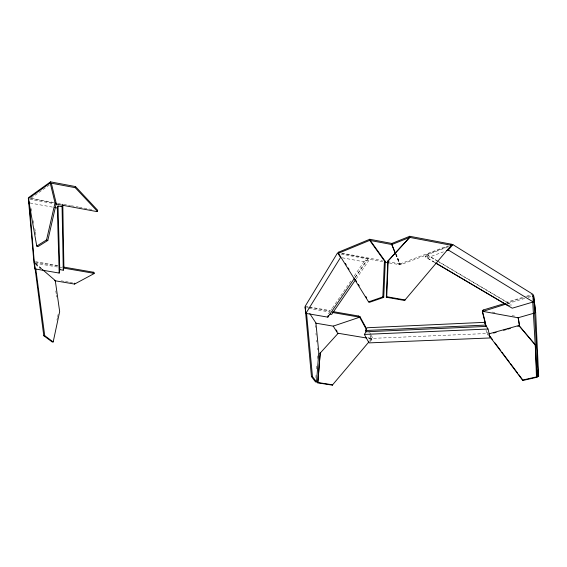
<?xml version="1.0" encoding="UTF-8"?>
<svg xmlns="http://www.w3.org/2000/svg" width="567" height="567" viewBox="0 0 567 567"><rect width="100%" height="100%" fill="white"/><g stroke="black" fill="none" stroke-linecap="round" stroke-linejoin="round"><path stroke-width="0.43" stroke-dasharray="2.83 2.13" d="M447.526 247.084L400.997 264.583L399.813 264.661L399.848 263.598L396.312 254.746M400.997 264.583L401.032 263.52L447.533 245.979M389.26 262.975L399.926 264.654L399.962 263.591L396.106 253.931M398.736 264.725L398.778 263.669L387.58 261.593M368.642 338.768L371.201 339.201L371.548 337.925L368.656 332.623M369.486 341.228L371.505 338.839L371.548 337.925M315.883 377.615L316.081 375.007M316.542 368.919L316.804 365.446M317.329 358.493L317.527 355.885M56.92 320.079L57.465 317.548M57.643 316.712L58.188 314.182M434.62 262.45L427.008 257.964L428.319 255.71L438.199 261.557M434.414 262.216L425.293 256.844L426.668 254.498L448.795 246.17M328.477 313.856L331.943 308.76M332.439 308.037L351.746 279.644M354.219 276.001L365.113 259.991L368.72 260.657L368.274 258.481L341.858 253.591M355.119 277.298L365.531 262.082L365.113 259.991M355.289 277.44L368.274 258.481M356.196 278.815L368.72 260.657M370.159 341.589L372.895 338.343L486.911 333.524L488.329 335.423M371.201 339.201L371.505 338.839L369.436 335.062M30.951 198.152L49.301 185.055M425.293 256.844L428.319 255.71M427.008 257.964L443.408 251.847M437.277 260.792L506.997 302.133L525.34 296.548M526.176 296.293L532.845 294.259M506.118 303.054L523.908 297.654M527.296 296.619L531.527 295.336M507.834 303.558L524.787 298.419M528.175 297.392L531.562 296.364M508.89 305.464L511.129 304.791L511.569 306.152M399.848 263.598L401.032 263.52M398.778 263.669L399.962 263.591M368.94 338.414L371.505 338.839M367.827 337.712L371.243 338.279M61.293 280.828L64.659 281.402M65.503 281.544L68.876 282.118M69.713 282.26L73.086 282.834M305.181 306.272L308.576 306.86M309.426 307.009L330.625 310.681M306.988 307.101L308.71 307.399M309.568 307.548L330.221 311.127M308.632 308.363L329.292 311.935M35.551 261.685L57.869 265.54M35.246 262.174L57.791 266.065M35.019 263.159L58.444 267.199M59.308 267.348L62.774 267.95M492.291 312.063L494.871 312.53M512.079 315.621L514.666 316.088M30.058 202.993L53.057 207.217M341.936 253.13L382.413 260.636M341.001 254.037L383.228 261.855M31.539 198.386L54.078 202.547M57.543 203.192L62.746 204.148M63.61 204.311L70.542 205.594M71.414 205.75L78.345 207.033M79.21 207.196L93.08 209.755M30.072 198.606L54.191 203.057M29.541 199.159L53.822 203.638M342.255 257.794L365.531 262.082M488.605 334.452L487.989 334.119L487.124 330.681M426.668 254.498L436.519 260.345M438.957 262.011L511.129 304.791M35.593 263.372L41.476 268.439M35.671 263.719L41.554 268.779M35.36 264.357L40.597 268.85M369.613 332.29L370.846 334.558M371.257 335.317L372.895 338.343M395.745 254.207L399.926 264.654M395.631 254.214L399.813 264.661M506.997 302.133L508.138 305.684M486.039 330.086L486.911 333.524M31.228 208.649L31.688 211.236M33.382 220.726L33.843 223.313M34.764 228.487L35.225 231.074M35.381 231.938L35.99 235.39M55.807 290.977L56.289 294.422M56.416 295.287L56.657 297.009M315.181 325.614L315.351 327.343M315.939 333.389L316.11 335.118M316.613 340.306L316.783 342.036M317.371 348.081L317.541 349.811"/><path stroke-width="0.85" d="M451.289 244.179L451.282 245.284L404.597 300.475L386.318 297.243L387.778 261.259L409.707 237.389L409.743 236.283L451.289 244.179L450.8 244.753M395.312 253.414L391.776 244.575L391.818 243.477L409.743 236.283M386.318 297.243L386.744 296.718L388.197 260.692M395.426 253.399L391.889 244.561L391.932 243.47L369.755 239.274L338.506 252.195L338.435 253.265L368.585 301.885L369.464 302.331L383.724 297.384L385.298 261.43L370.542 240.855L369.698 240.373L338.435 253.265M383.724 297.384L382.838 296.931L384.433 260.948L369.698 240.373L369.755 239.274M366.544 329.767L359.939 317.669L359.223 317.314L359.272 316.365L359.988 316.712L366.594 328.832M359.939 317.669L359.988 316.712M358.613 316.039L359.329 316.393L359.272 317.343L358.557 316.996L358.613 316.039L332.801 311.574M317.803 382.874L320.22 353L317.803 382.874L332.319 385.142L332.588 384.823L318.066 382.548M305.11 307.009L311.453 376.601L315.557 381.96L316.549 381.938L318.774 352.369L315.918 322.977L309.809 313.65M34.892 268.893L29.208 202.837L28.35 198.287L33.836 261.387L34.892 268.893L59.188 273.06L59.762 269.594L58.025 205.991L62.079 206.735L63.284 270.204L59.762 269.594M63.284 270.204L63.88 266.582L62.802 204.652L62.079 206.735M305.897 313.374L340.533 257.475L337.599 252.804L305.181 306.272L305.897 313.374L327.846 317.144L328.158 315.5M93.335 272.203L94.285 272.607L94.094 273.585L93.137 273.181L93.335 272.203L62.994 266.965M55.559 203.957L96.326 211.484L97.446 211.385L97.673 210.293L75.524 186.578L50.498 181.858L28.641 197.529L28.371 198.627L36.749 246.078L37.989 246.602L47.812 240.458L56.253 203.44L51.42 183.545L50.236 182.985L28.371 198.627M54.347 280.644L74.568 284.074L74.773 283.117M34.282 262.252L43.779 335.728L52.235 341.986L53.178 341.944L59.663 311.602L55.282 280.58L42.206 269.339M97.446 211.385L75.276 187.698L75.524 186.578M36.749 246.078L46.558 239.912L55.027 202.873L50.236 182.985L50.498 181.858M59.188 273.06L57.31 208.004L58.025 205.991M366.055 331.78L365.361 330.511L367.154 327.747L484.083 322.361L488.01 329.016L490.228 337.953L369.067 342.886L364.347 334.424L366.055 331.78L486.252 326.415M327.846 317.144L354.623 278.021M355.7 279.545L331.66 314.409L330.065 314.132M366.374 337.982L338.18 333.268L337.904 333.637L333.226 326.124L359.272 317.343M450.793 245.851L451.282 245.284L409.707 237.389L387.778 261.259M332.319 385.142L368.911 341.901M446.683 250.628L448.327 250.012L452.891 244.625L532.845 294.259L533.221 301.956L512.235 308.2L435.378 262.897M404.597 300.475L405.044 299.95L386.744 296.718M319.965 353.347L338.18 333.268M505.268 303.317L483.24 310.007L482.793 311.425L506.14 304.068M482.375 311.779L482.829 310.362L482.375 311.779L486.047 326.386M74.568 284.074L94.094 273.585M391.776 244.575L409.707 237.389M450.432 245.554L452.891 244.625M368.585 301.885L382.838 296.931M533.994 313.204L518.068 317.775L482.836 311.354M488.818 333.885L518.897 325.501L535.418 344.856M493.616 333.056L496.118 332.361M503.638 330.263L506.147 329.569M507.819 329.108L510.321 328.406M517.841 326.316L519.514 325.848L518.245 317.52M489.045 335.529L522.483 380.088L536.46 376.906L537.091 377.232L536.843 370.187M522.483 380.088L523.107 380.407L537.091 377.232M305.032 307.973L306.052 307.916M532.413 296.109L533.604 296.045L535.666 312.722L538.65 376.204L537.495 376.233L536.666 370.35L532.718 301.41M43.779 335.728L44.736 335.685L53.178 341.944M365.361 330.511L485.919 325.075M364.347 334.424L488.01 329.016M311.453 376.601L312.467 376.566L316.549 381.938M536.666 370.35L537.842 370.315L538.65 376.204M315.805 323.169L333.268 326.138M332.737 312.53L358.557 316.996M63.646 268.099L93.137 273.181M54.758 207.529L57.31 208.004M384.95 262.174L388.395 262.812M369.698 240.373L391.889 244.561M50.236 182.985L75.276 187.698M46.558 239.912L47.812 240.458M55.027 202.873L56.253 203.44M338.506 252.195L339.357 252.655M384.433 260.948L385.298 261.43M436.696 263.563L508.138 305.684M448.327 250.012L533.221 301.956M518.897 325.501L535.368 345.19L536.46 376.906M490.193 336.571L492.319 339.399M494.97 342.936L500.81 350.711M501.873 352.128L509.308 362.022M510.371 363.44L517.799 373.341M518.862 374.752L523.107 380.407M345.317 263.442L346.246 264.938M348.103 267.929L349.031 269.424M355.537 279.9L356.466 281.395M358.323 284.386L359.251 285.881M365.75 296.35L366.679 297.845M336.266 329.98L337.117 331.348M482.368 310.787L485.692 324.048M518.132 317.697L519.514 325.848M35.721 268.404L44.736 335.685M306.541 313.197L312.467 376.566M537.842 370.315L533.568 295.017L535.666 312.722M537.396 373.582L537.495 376.233M536.51 360.506L536.658 364.907M483.24 310.007L483.254 311"/></g></svg>
